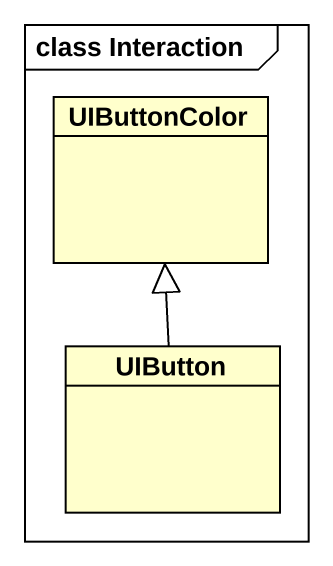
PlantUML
@startuml
mainframe class Interaction
hide circle
hide empty members
class UIButtonColor
class UIButton
UIButton -up-|> UIButtonColor
@enduml
